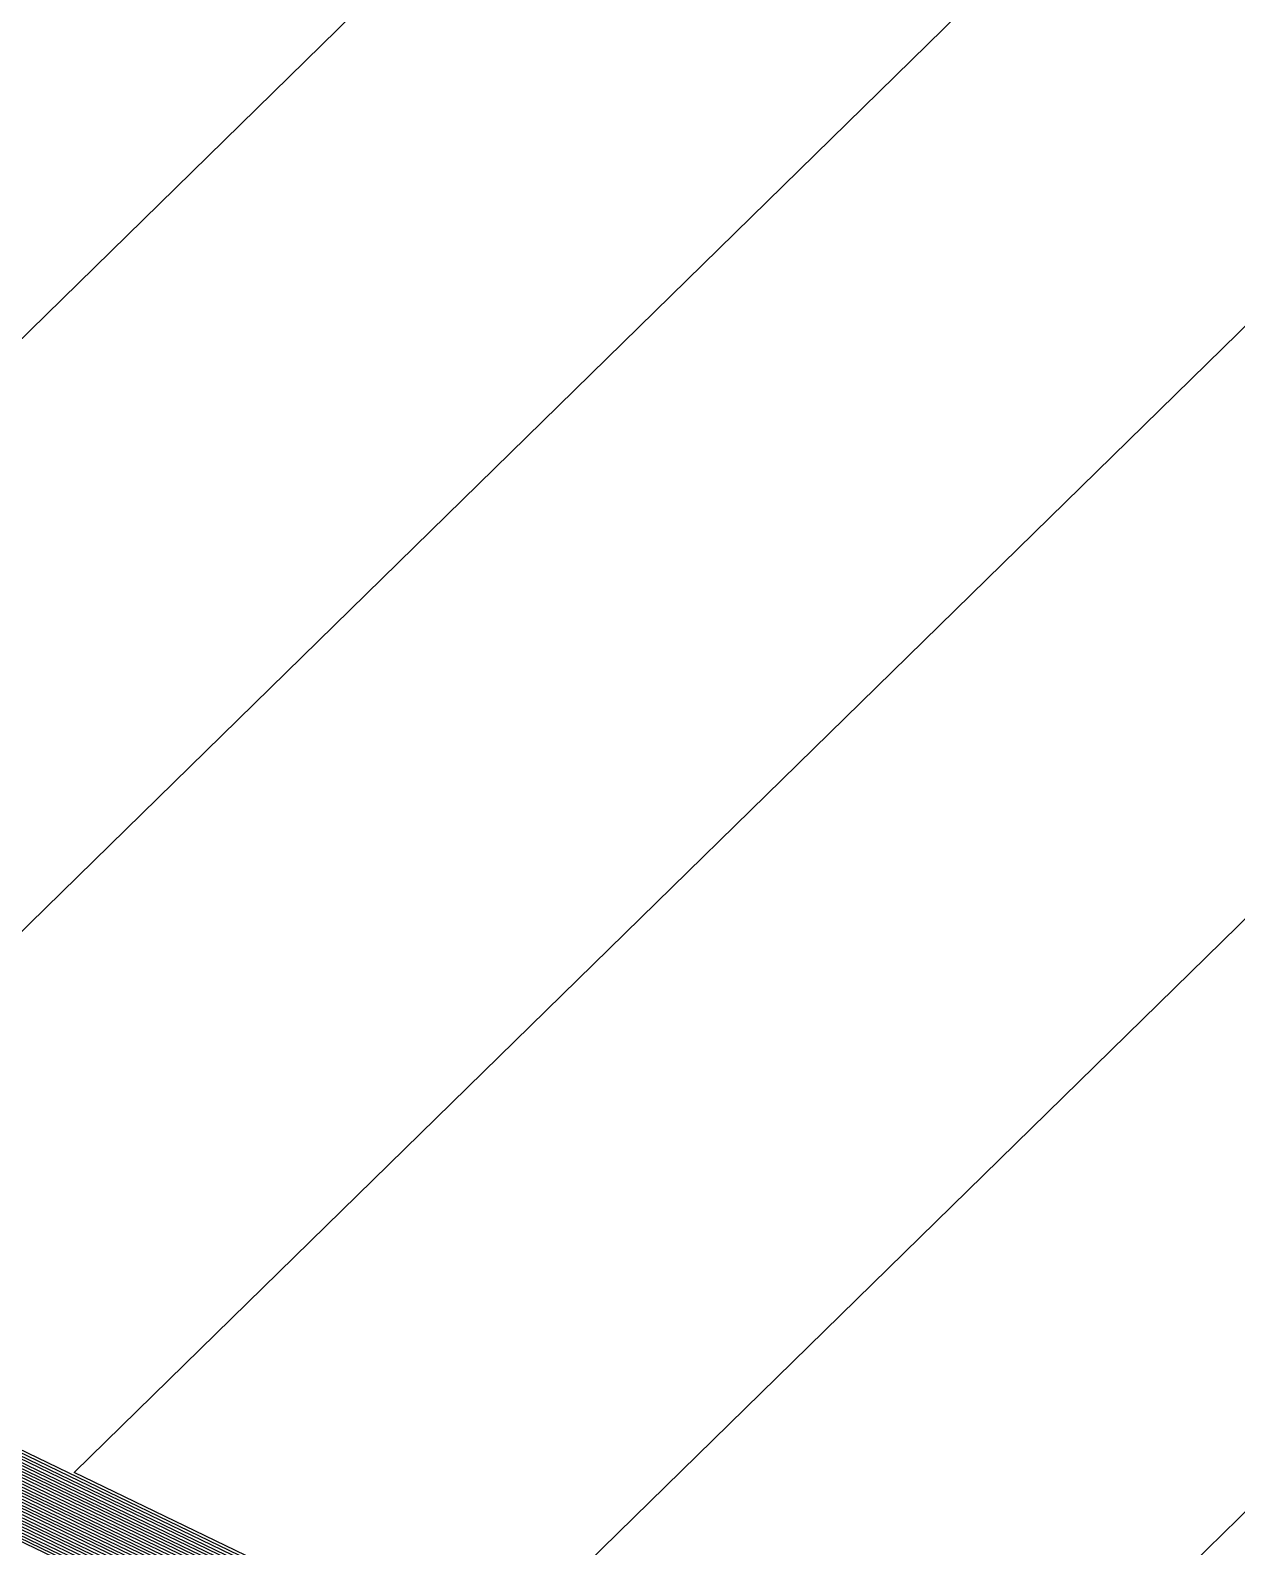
# Model space of a CAD drawing. Extents: x 7084 to 11035, y 13750 to 16729.
# Drawn here: x 8694.12 to 8695.106, y 15507.37 to 15508.61 of the extents above; entities that cross this region are included whole.
import ezdxf

# ---------------------------------------------------------------- set-up
doc = ezdxf.new("R2010")
doc.units = 0
doc.layers.add('Default', color=7, linetype='Continuous')

msp = doc.modelspace()

# ---------------------------------------------------------------- linework, layer by layer
at = {"layer": 'Default'}
for points in [[(8448.0947, 15220.2668), (8520.5972, 15258.1962), (8531.4718, 15257.5463), (8585.1906, 15368.8209), (8614.7612, 15373.3702), (8660.8058, 15438.6003), (8682.7942, 15427.9852), (8747.8063, 15411.0336), (8817.5426, 15454.6188), (8746.1057, 15541.1783), (8705.8166, 15501.7242), (8683.8282, 15512.3393), (8724.1173, 15551.7934), (8756.1747, 15617.1565), (8842.5084, 15678.5494), (8988.3167, 15713.0829), (9011.3856, 15750.1879), (9080.5926, 15702.3638), (9264.7713, 15696.6081), (9368.3718, 15660.1561), (9473.8909, 15619.867), (9566.9908, 15644.6036)], [(8449.7715, 15219.993), (8521.1756, 15257.3477), (8531.8853, 15256.7077), (8585.765, 15368.3154), (8614.8875, 15372.7958), (8661.07, 15438.2212), (8682.7253, 15427.7669), (8747.932, 15410.7646), (8817.8772, 15454.4803), (8746.2263, 15541.2989), (8705.8166, 15501.7267), (8684.1613, 15512.181), (8724.5711, 15551.7532), (8756.1428, 15616.1259), (8842.735, 15677.7027), (8988.9798, 15712.3396), (9011.6992, 15748.8823), (9079.8576, 15701.7828), (9264.5878, 15696.0099), (9368.4984, 15659.4488)], [(9856.4871, 15563.0675), (9565.0546, 15642.1981), (9474.776, 15618.2111), (9368.625, 15658.7415), (9264.4042, 15695.4118), (9079.1226, 15701.2019), (9012.0128, 15747.5768), (8989.6429, 15711.5962), (8842.9615, 15676.8559), (8756.1108, 15615.0954), (8725.0248, 15551.713), (8684.4945, 15512.0226), (8705.8166, 15501.7292), (8746.3469, 15541.4195), (8818.2117, 15454.3417), (8748.0577, 15410.4956), (8682.6564, 15427.5486), (8661.3343, 15437.8421), (8615.0139, 15372.2214), (8586.3394, 15367.81), (8532.2989, 15255.869), (8521.7539, 15256.4993)], [(9856.3863, 15561.6292), (9564.0865, 15640.9954), (9475.2185, 15617.3832), (9368.7516, 15658.0342), (9264.2206, 15694.8136), (9078.3876, 15700.6209), (9012.3264, 15746.2712), (8990.306, 15710.8529), (8843.1881, 15676.0092), (8756.0789, 15614.0648), (8725.4786, 15551.6728), (8684.8277, 15511.8643), (8705.8166, 15501.7317), (8746.4676, 15541.5402), (8818.5462, 15454.2032), (8748.1834, 15410.2265), (8682.5874, 15427.3304), (8661.5985, 15437.4629), (8615.1403, 15371.647), (8586.9138, 15367.3045), (8532.7125, 15255.0304), (8522.3322, 15255.6508), (8453.1253, 15219.4454)], [(9856.2856, 15560.191), (9563.1184, 15639.7927), (9475.661, 15616.5553), (9368.8782, 15657.3268), (9264.037, 15694.2154), (9077.6526, 15700.04), (9012.6399, 15744.9657), (8990.9691, 15710.1095), (8843.4146, 15675.1624), (8756.047, 15613.0342), (8725.9324, 15551.6325), (8685.1608, 15511.706), (8705.8166, 15501.7342), (8746.5882, 15541.6608), (8818.8807, 15454.0647), (8748.3092, 15409.9575), (8682.5185, 15427.1121), (8661.8627, 15437.0838), (8615.2666, 15371.0726), (8587.4882, 15366.799), (8533.1261, 15254.1918), (8522.9106, 15254.8023), (8454.8021, 15219.1716)], [(9856.1849, 15558.7527), (9562.1504, 15638.5899), (9476.1035, 15615.7273), (9369.0048, 15656.6195), (9263.8534, 15693.6172), (9076.9175, 15699.459), (9012.9535, 15743.6601), (8991.6322, 15709.3662), (8843.6412, 15674.3157), (8756.015, 15612.0037), (8726.3862, 15551.5923), (8685.494, 15511.5476), (8705.8166, 15501.7367), (8746.7088, 15541.7814), (8819.2152, 15453.9261), (8748.4349, 15409.6885), (8682.4496, 15426.8938), (8662.127, 15436.7047), (8615.393, 15370.4982), (8588.0626, 15366.2935), (8533.5396, 15253.3531), (8523.4889, 15253.9538), (8456.479, 15218.8978)], [(8458.1558, 15218.624), (8524.0673, 15253.1053), (8533.9532, 15252.5145), (8588.637, 15365.788), (8615.5194, 15369.9238), (8662.3912, 15436.3256), (8682.3807, 15426.6755), (8748.5606, 15409.4195), (8819.5497, 15453.7876), (8746.8294, 15541.902), (8705.8166, 15501.7392), (8685.8271, 15511.3893), (8726.84, 15551.5521), (8755.9831, 15610.9731), (8843.8677, 15673.469), (8992.2953, 15708.6228), (9013.2671, 15742.3546), (9076.1825, 15698.8781), (9263.6698, 15693.0191), (9369.1314, 15655.9122), (9476.546, 15614.8994), (9561.1823, 15637.3872), (9856.0842, 15557.3145)], [(9855.9834, 15555.8762), (9560.2142, 15636.1845), (9476.9885, 15614.0714), (9369.258, 15655.2049), (9263.4862, 15692.4209), (9075.4475, 15698.2972), (9013.5806, 15741.049), (8992.9584, 15707.8795), (8844.0943, 15672.6222), (8755.9512, 15609.9426), (8727.2938, 15551.5119), (8686.1603, 15511.231), (8705.8166, 15501.7417), (8746.9501, 15542.0227), (8819.8842, 15453.6491), (8748.6863, 15409.1504), (8682.3117, 15426.4573), (8662.6554, 15435.9465), (8615.6458, 15369.3494), (8589.2114, 15365.2825), (8534.3668, 15251.6758), (8524.6456, 15252.2568), (8459.8327, 15218.3502)], [(9855.8827, 15554.438), (9559.2461, 15634.9817), (9477.4311, 15613.2435), (9369.3845, 15654.4976), (9263.3026, 15691.8227), (9074.7125, 15697.7162), (9013.8942, 15739.7435), (8993.6215, 15707.1361), (8844.3208, 15671.7755), (8755.9192, 15608.912), (8727.7475, 15551.4717), (8686.4935, 15511.0726), (8705.8166, 15501.7442), (8747.0707, 15542.1433), (8820.2187, 15453.5105), (8748.812, 15408.8814), (8682.2428, 15426.239), (8662.9196, 15435.5674), (8615.7721, 15368.775), (8589.7858, 15364.7771), (8534.7804, 15250.8372), (8525.224, 15251.4083), (8461.5096, 15218.0764)], [(8590.3602, 15364.2716), (8615.8985, 15368.2006), (8663.1839, 15435.1883), (8682.1739, 15426.0207), (8748.9378, 15408.6124), (8820.5532, 15453.372), (8747.1913, 15542.2639), (8705.8166, 15501.7467), (8686.8266, 15510.9143), (8728.2013, 15551.4315), (8755.8873, 15607.8814), (8844.5474, 15670.9287), (8994.2846, 15706.3928), (9014.2078, 15738.4379), (9073.9775, 15697.1353), (9263.1191, 15691.2245), (9369.5111, 15653.7903), (9477.8736, 15612.4156), (9558.278, 15633.779), (9855.782, 15552.9998)], [(8821.2222, 15453.0949), (8747.4326, 15542.5052), (8705.8166, 15501.7517), (8687.4929, 15510.5976), (8729.1089, 15551.3511), (8755.8234, 15605.8203), (8845.0005, 15669.2352), (8995.6108, 15704.9061), (9014.8349, 15735.8268), (9072.5074, 15695.9734), (9262.7519, 15690.0282), (9369.7643, 15652.3757), (9478.7586, 15610.7597), (9556.3418, 15631.3735), (9855.5805, 15550.1233)], [(9855.4798, 15548.685), (9555.3738, 15630.1708), (9479.2011, 15609.9318), (9369.8909, 15651.6683), (9262.5683, 15689.43), (9071.7724, 15695.3925), (9015.1485, 15734.5213), (8996.2739, 15704.1627), (8845.227, 15668.3885), (8755.7915, 15604.7898), (8729.5627, 15551.3109), (8687.8261, 15510.4393), (8705.8166, 15501.7542), (8747.5532, 15542.6258), (8821.5568, 15452.9564), (8749.3149, 15407.8053), (8681.9671, 15425.3659), (8663.9766, 15434.051), (8616.2776, 15366.4773), (8592.0835, 15362.7551), (8536.4346, 15247.4827), (8527.5373, 15248.0144), (8468.217, 15216.9812)], [(8469.8939, 15216.7074), (8528.1157, 15247.1659), (8536.8482, 15246.644), (8592.6579, 15362.2497), (8616.404, 15365.9029), (8664.2408, 15433.6718), (8681.8982, 15425.1476), (8749.4406, 15407.5362), (8821.8913, 15452.8179), (8747.6738, 15542.7464), (8705.8166, 15501.7567), (8688.1592, 15510.2809), (8730.0165, 15551.2707), (8755.7596, 15603.7592), (8845.4536, 15667.5417), (8996.937, 15703.4193), (9015.4621, 15733.2157), (9071.0374, 15694.8115), (9262.3847, 15688.8318), (9370.0175, 15650.961), (9479.6437, 15609.1038), (9554.4057, 15628.9681), (9855.3791, 15547.2468)], [(8822.2258, 15452.6793), (8747.7944, 15542.867), (8705.8166, 15501.7592), (8688.4924, 15510.1226), (8730.4702, 15551.2305), (8755.7276, 15602.7287), (8845.6801, 15666.695), (8997.6001, 15702.676), (9015.7756, 15731.9102), (9070.3024, 15694.2306), (9262.2011, 15688.2337), (9370.1441, 15650.2537), (9480.0862, 15608.2759), (9553.4376, 15627.7653), (9855.2784, 15545.8085)], [(8473.2476, 15216.1598), (8529.2723, 15245.4689), (8537.6754, 15244.9667), (8593.8067, 15361.2387), (8616.6567, 15364.7541), (8664.7692, 15432.9136), (8681.7603, 15424.7111), (8749.6921, 15406.9982), (8822.5603, 15452.5408), (8747.9151, 15542.9877), (8705.8166, 15501.7617), (8688.8256, 15509.9643), (8730.924, 15551.1902), (8755.6957, 15601.6981), (8845.9067, 15665.8482), (8998.2632, 15701.9326), (9016.0892, 15730.6046), (9069.5673, 15693.6496), (9262.0175, 15687.6355), (9370.2707, 15649.5464), (9480.5287, 15607.4479), (9552.4695, 15626.5626), (9855.1776, 15544.3703)], [(9854.9762, 15541.4938), (9550.5333, 15624.1571), (9481.4137, 15605.7921), (9370.5239, 15648.1318), (9261.6504, 15686.4391), (9068.0973, 15692.4877), (9016.7163, 15727.9935), (8999.5894, 15700.4459), (8846.3598, 15664.1547), (8755.6318, 15599.637), (8731.8316, 15551.1098), (8689.4919, 15509.6476), (8705.8166, 15501.7667), (8748.1563, 15543.2289), (8823.2293, 15452.2637), (8749.9435, 15406.4601), (8681.6224, 15424.2745), (8665.2977, 15432.1554), (8616.9095, 15363.6053), (8594.9555, 15360.2277), (8538.5025, 15243.2895), (8530.429, 15243.772), (8476.6014, 15215.6122)], [(9854.8754, 15540.0556), (9549.5653, 15622.9544), (9481.8563, 15604.9641), (9370.6505, 15647.4245), (9261.4668, 15685.841), (9067.3623, 15691.9068), (9017.0299, 15726.688), (9000.2525, 15699.7026), (8846.5863, 15663.308), (8755.5999, 15598.6064), (8732.2854, 15551.0696), (8689.825, 15509.4893), (8705.8166, 15501.7692), (8748.277, 15543.3496), (8823.5638, 15452.1252), (8750.0692, 15406.1911), (8681.5535, 15424.0562), (8665.5619, 15431.7763), (8617.0358, 15363.0309), (8595.5299, 15359.7223), (8538.9161, 15242.4508), (8531.0074, 15242.9235), (8478.2782, 15215.3384)], [(8479.9551, 15215.0646), (8531.5857, 15242.075), (8539.3297, 15241.6122), (8596.1043, 15359.2168), (8617.1622, 15362.4565), (8665.8262, 15431.3972), (8681.4846, 15423.8379), (8750.1949, 15405.9221), (8823.8983, 15451.9867), (8748.3976, 15543.4702), (8705.8166, 15501.7717), (8690.1582, 15509.3309), (8732.7392, 15551.0294), (8755.5679, 15597.5759), (8846.8129, 15662.4612), (9000.9156, 15698.9592), (9017.3435, 15725.3824), (9066.6273, 15691.3259), (9261.2832, 15685.2428), (9370.7771, 15646.7172), (9482.2988, 15604.1362), (9548.5972, 15621.7516), (9854.7747, 15538.6173)], [(8481.6319, 15214.7908), (8532.164, 15241.2265), (8539.7432, 15240.7735), (8596.6788, 15358.7113), (8617.2886, 15361.882), (8666.0904, 15431.0181), (8681.4156, 15423.6197), (8750.3206, 15405.653), (8824.2328, 15451.8481), (8748.5182, 15543.5908), (8705.8166, 15501.7742), (8690.4913, 15509.1726), (8733.1929, 15550.9892), (8755.536, 15596.5453), (8847.0394, 15661.6145), (9001.5787, 15698.2159), (9017.6571, 15724.0769), (9065.8922, 15690.7449), (9261.0996, 15684.6446), (9370.9037, 15646.0099), (9482.7413, 15603.3082), (9547.6291, 15620.5489), (9854.674, 15537.1791)], [(8666.3546, 15430.639), (8681.3467, 15423.4014), (8750.4464, 15405.384), (8824.5673, 15451.7096), (8748.6388, 15543.7114), (8705.8166, 15501.7767), (8690.8245, 15509.0143), (8733.6467, 15550.949), (8755.5041, 15595.5147), (8847.266, 15660.7677), (9002.2418, 15697.4725), (9017.9706, 15722.7713), (9065.1572, 15690.164), (9260.916, 15684.0464), (9371.0303, 15645.3025), (9483.1838, 15602.4803), (9546.661, 15619.3462), (9854.5733, 15535.7408)], [(8484.9857, 15214.2432), (8533.3207, 15239.5296), (8540.5704, 15239.0963), (8597.8276, 15357.7003), (8617.5413, 15360.7332), (8666.6188, 15430.2599), (8681.2778, 15423.1831), (8750.5721, 15405.115), (8824.9018, 15451.5711), (8748.7595, 15543.8321), (8705.8166, 15501.7792), (8691.1577, 15508.8559), (8734.1005, 15550.9088), (8755.4721, 15594.4842), (8847.4925, 15659.921), (9002.9049, 15696.7292), (9018.2842, 15721.4658), (9064.4222, 15689.583), (9260.7324, 15683.4483)], [(8540.984, 15238.2576), (8598.402, 15357.1949), (8617.6677, 15360.1588), (8666.8831, 15429.8807), (8681.2089, 15422.9648), (8750.6978, 15404.846), (8825.2364, 15451.4325), (8748.8801, 15543.9527), (8705.8166, 15501.7817), (8691.4908, 15508.6976), (8734.5543, 15550.8686), (8755.4402, 15593.4536), (8847.7191, 15659.0742), (9003.568, 15695.9858), (9018.5978, 15720.1602), (9063.6872, 15689.0021), (9260.5488, 15682.8501), (9371.2835, 15643.8879), (9484.0689, 15600.8244), (9544.7248, 15616.9407), (9854.3718, 15532.8643)], [(9854.2711, 15531.4261), (9543.7567, 15615.738), (9484.5114, 15599.9965), (9371.4101, 15643.1806), (9260.3653, 15682.2519), (9062.9522, 15688.4212), (9018.9113, 15718.8547), (9004.2311, 15695.2425), (8847.9456, 15658.2275), (8755.4083, 15592.4231), (8735.0081, 15550.8284), (8691.824, 15508.5393), (8705.8166, 15501.7842), (8749.0007, 15544.0733), (8825.5709, 15451.294), (8750.8235, 15404.5769), (8681.1399, 15422.7466), (8667.1473, 15429.5016), (8617.794, 15359.5844), (8598.9764, 15356.6894), (8541.3975, 15237.419), (8534.4774, 15237.8326), (8488.3394, 15213.6957)], [(8541.8111, 15236.5804), (8599.5508, 15356.1839), (8617.9204, 15359.01), (8667.4115, 15429.1225), (8681.071, 15422.5283), (8750.9492, 15404.3079), (8825.9054, 15451.1555), (8749.1213, 15544.1939), (8705.8166, 15501.7867), (8692.1571, 15508.3809), (8735.4619, 15550.7882), (8755.3763, 15591.3925), (8848.1722, 15657.3807), (9004.8942, 15694.4991), (9019.2249, 15717.5491), (9062.2171, 15687.8402), (9260.1817, 15681.6537), (9371.5366, 15642.4733), (9484.9539, 15599.1686), (9542.7887, 15614.5352), (9854.1704, 15529.9879)], [(9854.0696, 15528.5496), (9541.8206, 15613.3325), (9485.3964, 15598.3406), (9371.6632, 15641.766), (9259.9981, 15681.0556), (9061.4821, 15687.2593), (9019.5385, 15716.2436), (9005.5573, 15693.7558), (8848.3987, 15656.534), (8755.3444, 15590.362), (8735.9157, 15550.748), (8692.4903, 15508.2226), (8705.8166, 15501.7892), (8749.242, 15544.3146), (8826.2399, 15451.0169), (8751.075, 15404.0389), (8681.0021, 15422.31), (8667.6758, 15428.7434), (8618.0468, 15358.4356), (8600.1252, 15355.6784), (8542.2247, 15235.7417), (8535.6341, 15236.1356), (8491.6931, 15213.1481)], [(8493.37, 15212.8743), (8536.2124, 15235.2871), (8542.6383, 15234.9031), (8600.6996, 15355.1729), (8618.1732, 15357.8612), (8667.94, 15428.3643), (8680.9331, 15422.0917), (8751.2007, 15403.7698), (8826.5744, 15450.8784), (8749.3626, 15544.4352), (8705.8166, 15501.7917), (8692.8234, 15508.0643), (8736.3694, 15550.7077), (8755.3125, 15589.3314), (8848.6253, 15655.6873), (9006.2204, 15693.0124), (9019.8521, 15714.938), (9060.7471, 15686.6783), (9259.8145, 15680.4574), (9371.7898, 15641.0587), (9485.8389, 15597.5127), (9540.8525, 15612.1298), (9853.9689, 15527.1114)], [(9853.8682, 15525.6731), (9539.8844, 15610.927), (9486.2815, 15596.6847), (9371.9164, 15640.3514), (9259.6309, 15679.8592), (9060.0121, 15686.0974), (9020.1656, 15713.6325), (9006.8835, 15692.269), (8848.8518, 15654.8405), (8755.2805, 15588.3008), (8736.8232, 15550.6675), (8693.1566, 15507.9059), (8705.8166, 15501.7942), (8749.4832, 15544.5558), (8826.9089, 15450.7398), (8751.3264, 15403.5008), (8680.8642, 15421.8735), (8668.2042, 15427.9852), (8618.2995, 15357.2868), (8601.274, 15354.6675), (8543.0518, 15234.0644), (8536.7908, 15234.4386), (8495.0469, 15212.6005)], [(8751.4521, 15403.2318), (8827.2434, 15450.6013), (8749.6038, 15544.6764), (8705.8166, 15501.7967), (8693.4898, 15507.7476), (8737.277, 15550.6273), (8755.2486, 15587.2703), (8849.0784, 15653.9938), (9007.5466, 15691.5257), (9020.4792, 15712.3269), (9059.277, 15685.5164), (9259.4473, 15679.261), (9372.043, 15639.644), (9486.724, 15595.8568), (9538.9163, 15609.7243), (9853.7675, 15524.2349)], [(8490.0372, 15107.5103), (8498.4006, 15212.0529), (8537.9474, 15232.7417), (8543.879, 15232.3872), (8602.4228, 15353.6565), (8618.5523, 15356.138), (8668.7327, 15427.227), (8680.7264, 15421.4369), (8751.5778, 15402.9628), (8827.5779, 15450.4628), (8749.7245, 15544.7971), (8705.8166, 15501.7992), (8693.8229, 15507.5893), (8737.7308, 15550.5871), (8755.2167, 15586.2397), (8849.3049, 15653.147), (9008.2097, 15690.7823), (9020.7928, 15711.0214), (9058.542, 15684.9355), (9259.2637, 15678.6629), (9372.1696, 15638.9367), (9487.1665, 15595.0289), (9537.9482, 15608.5216), (9853.6667, 15522.7966)], [(8500.0775, 15211.7791), (8538.5258, 15231.8932), (8544.2926, 15231.5485), (8602.9973, 15353.151), (8618.6786, 15355.5635), (8668.9969, 15426.8479), (8680.6574, 15421.2186), (8751.7035, 15402.6937), (8827.9124, 15450.3242), (8749.8451, 15544.9177), (8705.8166, 15501.8017), (8694.1561, 15507.4309), (8738.1846, 15550.5469), (8755.1847, 15585.2092), (8849.5315, 15652.3003), (9008.8728, 15690.039), (9021.1063, 15709.7158), (9057.807, 15684.3546), (9259.0801, 15678.0647), (9372.2962, 15638.2294), (9487.609, 15594.2009), (9536.9802, 15607.3188), (9853.566, 15521.3584)], [(8501.7543, 15211.5053), (8539.1041, 15231.0447), (8544.7061, 15230.7099), (8603.5717, 15352.6455), (8618.805, 15354.9891), (8669.2611, 15426.4687), (8680.5885, 15421.0004), (8751.8293, 15402.4247), (8828.2469, 15450.1857), (8749.9657, 15545.0383), (8705.8166, 15501.8042), (8694.4892, 15507.2726), (8738.6384, 15550.5067), (8755.1528, 15584.1786), (8849.758, 15651.4535), (9009.5359, 15689.2956), (9021.4199, 15708.4103), (9057.072, 15683.7736), (9258.8966, 15677.4665), (9372.4228, 15637.5221)], [(9853.3646, 15518.4819), (9535.044, 15604.9134), (9488.4941, 15592.5451), (9372.5494, 15636.8148), (9258.713, 15676.8684), (9056.337, 15683.1927), (9021.7335, 15707.1047), (9010.199, 15688.5523), (8849.9846, 15650.6068), (8755.1209, 15583.148), (8739.0921, 15550.4665), (8694.8224, 15507.1142), (8705.8166, 15501.8067), (8750.0863, 15545.1589), (8828.5814, 15450.0472), (8751.955, 15402.1557), (8680.5196, 15420.7821), (8669.5254, 15426.0896), (8618.9314, 15354.4147), (8604.1461, 15352.1401), (8545.1197, 15229.8713), (8539.6825, 15230.1962), (8503.4312, 15211.2315)], [(8474.9245, 15215.886), (8529.8507, 15244.6205), (8538.089, 15244.1281), (8594.3811, 15360.7332), (8616.7831, 15364.1797), (8665.0335, 15432.5345), (8681.6914, 15424.4928), (8749.8178, 15406.7292), (8822.8948, 15452.4023), (8748.0357, 15543.1083), (8705.8166, 15501.7642), (8689.1587, 15509.8059), (8731.3778, 15551.15), (8755.6637, 15600.6675), (8846.1332, 15665.0015)], [(8464.8633, 15217.5288), (8526.3806, 15249.7114), (8535.6075, 15249.1599), (8590.9347, 15363.7661), (8616.0249, 15367.6261), (8663.4481, 15434.8092), (8682.1049, 15425.8024), (8749.0635, 15408.3433), (8820.8877, 15453.2335), (8747.3119, 15542.3845), (8705.8166, 15501.7492), (8687.1598, 15510.7559), (8728.6551, 15551.3913), (8755.8554, 15606.8509)]]:
    msp.add_lwpolyline(points, dxfattribs=at)

doc.saveas('drawing.dxf')
